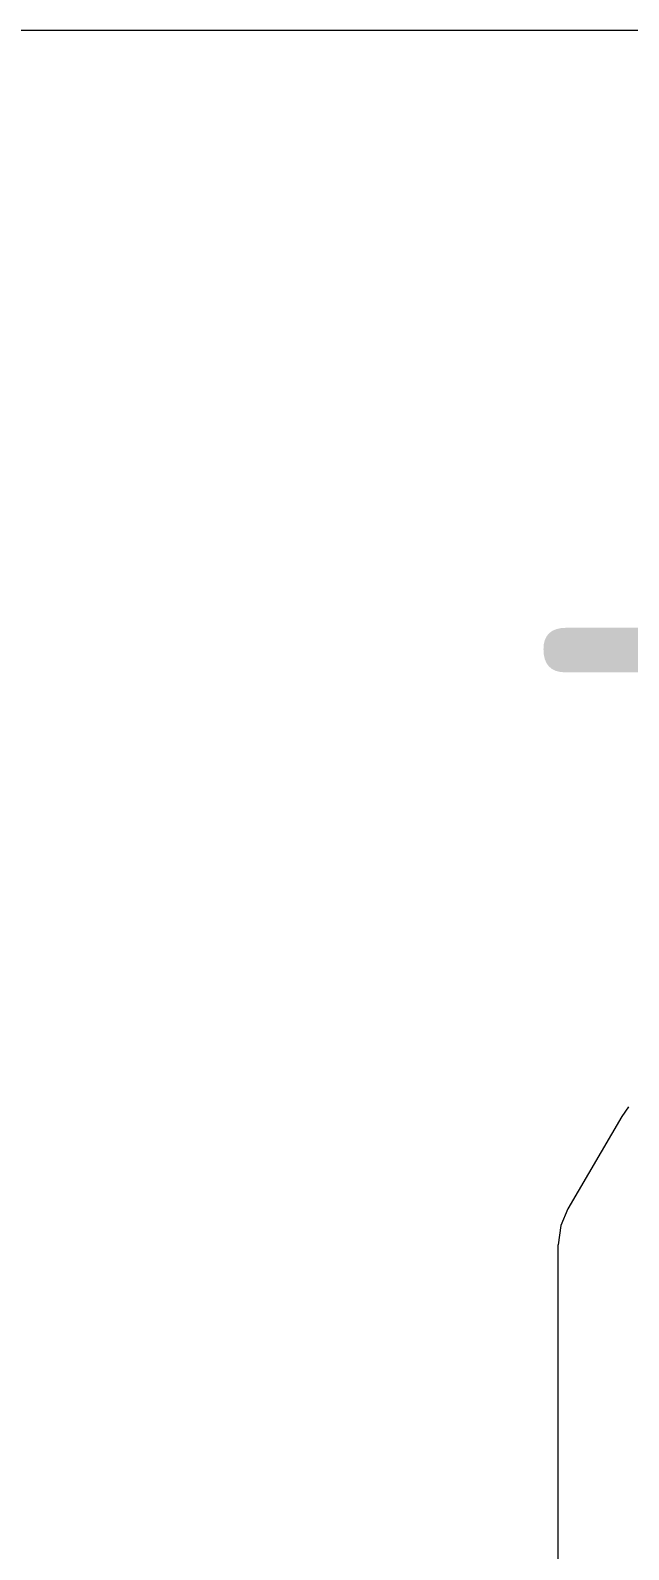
# Model space of a CAD drawing. Header units: millimetres. Extents: x 1359 to 3577, y 1336 to 3557.
# Drawn here: x 3034.3 to 3059.8, y 3289.7 to 3354.6 of the extents above; entities that cross this region are included whole.
import ezdxf
from ezdxf.enums import TextEntityAlignment as Align

# ---------------------------------------------------------------- set-up
doc = ezdxf.new("R2010")
doc.units = ezdxf.units.MM
doc.layers.add('000-PI-Oprema', color=30, linetype='Continuous', lineweight=5)
doc.layers.add('000-PI-ORMAR', color=2, linetype='Continuous')
doc.layers.add('002-PI-Kabelska kanalica', color=150, linetype='Continuous')
doc.styles.add('PI0', font='isocpeur.ttf', dxfattribs={"width": 0.9})

msp = doc.modelspace()

# ---------------------------------------------------------------- linework, layer by layer
at = {"layer": '000-PI-Oprema', "color": 0, "linetype": 'ByBlock', "lineweight": 0, "ltscale": 0.25}
msp.add_line((3231.571, 3354.556), (2693.571, 3354.556), dxfattribs=at)
at = {"layer": '000-PI-Oprema', "color": 0, "linetype": 'ByBlock', "lineweight": 0}
for p, q in [((3059.549, 3308.162), (3057.246, 3304.206)), ((3059.549, 3308.161), (3057.246, 3304.206)), ((3059.549, 3308.161), (3057.246, 3304.206)), ((3059.842, 3308.575), (3059.548, 3308.162)), ((3059.842, 3308.575), (3059.548, 3308.162)), ((3059.842, 3308.575), (3059.548, 3308.162)), ((3057.246, 3304.206), (3056.95, 3303.499)), ((3057.246, 3304.206), (3056.95, 3303.499)), ((3057.246, 3304.206), (3056.95, 3303.499)), ((3056.951, 3303.499), (3056.834, 3302.672)), ((3056.951, 3303.499), (3056.834, 3302.672)), ((3056.951, 3303.499), (3056.834, 3302.672)), ((3056.834, 3195.136), (3056.834, 3302.673)), ((3056.834, 3195.136), (3056.834, 3302.673)), ((3056.834, 3195.136), (3056.834, 3302.673))]:
    msp.add_line(p, q, dxfattribs=at)
at = {"layer": '000-PI-ORMAR', "color": 0, "linetype": 'ByBlock', "lineweight": 0}
msp.add_line((3368.071, 3354.556), (2557.071, 3354.556), dxfattribs=at)

# ---------------------------------------------------------------- texts
at = {"layer": '002-PI-Kabelska kanalica', "color": 0, "linetype": 'ByBlock', "lineweight": 0, "style": 'PI0', "width": 0.9}
msp.add_text('-KE1', height=20, dxfattribs=at).set_placement((3079.443, 3330.182), align=Align.MIDDLE)

doc.saveas('drawing.dxf')
